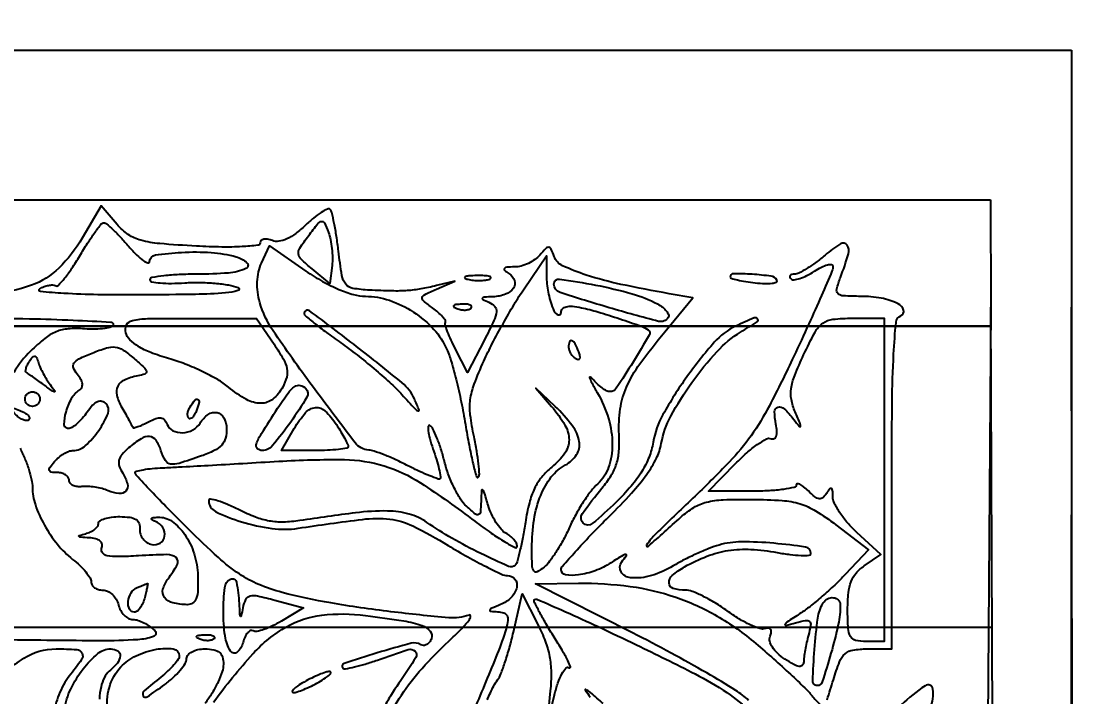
# Model space of a CAD drawing. Header units: inches. Extents: x -279 to 561, y -345 to 342.
# Drawn here: x -206.599 to -205.529, y -298.509 to -297.836 of the extents above; entities that cross this region are included whole.
import ezdxf

# ---------------------------------------------------------------- set-up
doc = ezdxf.new("R2010")
doc.units = ezdxf.units.IN
doc.header["$LTSCALE"] = 0.5
doc.header["$MEASUREMENT"] = 0
doc.layers.add('S-DIM', color=7, linetype='Continuous')
doc.styles.get("Standard").update_dxf_attribs({"font": 'arial.ttf'})
doc.dimstyles.get("Standard").update_dxf_attribs({"dimtxt": 0.18, "dimasz": 0.18, "dimexe": 0.18, "dimexo": 0.0625, "dimgap": 0.09, "dimtad": 0, "dimtih": 1, "dimtoh": 1, "dimzin": 0, "dimdsep": 46, "dimtxsty": 'Standard', "dimcen": 0.09, "dimadec": 0, "dimazin": 0, "dimtfac": 1, "dimtofl": 0, "dimtmove": 0, "dimatfit": 3, "dimfxl": 1, "dimtolj": 1, "dimtzin": 0, "dimarcsym": 0})

# ---------------------------------------------------------------- blocks, each defined once
blk = doc.blocks.new('*D1071')
at = {"color": 0, "linetype": 'ByBlock', "lineweight": -2, "transparency": 16777216}
for p, q in [((558.6522, 342.2788), (558.6522, 342.4729)), ((560.6522, 342.2788), (560.6522, 342.4729)), ((558.8322, 342.2929), (559.1722, 342.2929)), ((560.4722, 342.2929), (560.1322, 342.2929))]:
    blk.add_line(p, q, dxfattribs=at)
at = {"color": 0, "linetype": 'ByBlock', "transparency": 16777216}
for points in [[(558.8322, 342.3229), (558.8322, 342.2629), (558.6522, 342.2929)], [(560.4722, 342.3229), (560.4722, 342.2629), (560.6522, 342.2929)]]:
    blk.add_solid(points, dxfattribs=at)
at = {"layer": 'Defpoints', "color": 0, "linetype": 'ByBlock', "transparency": 16777216}
for p in [(560.6522, 342.2929), (558.6522, 342.2163), (560.6522, 342.2163)]:
    blk.add_point(p, dxfattribs=at)
at = {"layer": 'Defpoints', "color": 0, "ltscale": 0.5, "transparency": 16777216}
for p in [(-209.5, -305.36), (-209.5, -305.81), (-209.5, -305.81)]:
    blk.add_point(p, dxfattribs=at)
at = {"layer": 'S-DIM', "color": 0, "lineweight": -2, "ltscale": 0.5, "transparency": 16777216}
for p, q in [((-209.5, -305.18), (-209.5, -305)), ((-209.5625, -305.36), (-209.68, -305.36)), ((-209.5625, -305.81), (-209.68, -305.81)), ((-209.5, -305.99), (-209.5, -306.17))]:
    blk.add_line(p, q, dxfattribs=at)
at = {"layer": 'S-DIM', "color": 0, "ltscale": 0.5, "transparency": 16777216}
for points in [[(-209.53, -305.18), (-209.47, -305.18), (-209.5, -305.36)], [(-209.53, -305.99), (-209.47, -305.99), (-209.5, -305.81)]]:
    blk.add_solid(points, dxfattribs=at)
at = {"color": 0, "linetype": 'ByBlock', "transparency": 16777216, "insert": (559.6522, 342.2929), "char_height": 0.18, "attachment_point": 5}
blk.add_mtext('\\A1;2.0000', dxfattribs=at)
at = {"layer": 'S-DIM', "color": 0, "ltscale": 0.5, "transparency": 16777216, "insert": (-209.5, -305.585), "char_height": 0.18, "attachment_point": 5}
blk.add_mtext('\\A1;0.45', dxfattribs=at)

msp = doc.modelspace()

# ---------------------------------------------------------------- linework, layer by layer
at = {"linetype": 'ByBlock'}
for p, q in [((-212.4963, -297.8643), (-205.5513, -297.8643)), ((-205.5513, -297.8643), (-205.5511, -298.1207)), ((-206.862, -298.0137), (-205.6319, -298.0137)), ((-205.6319, -298.0137), (-205.6315, -298.1207)), ((-208.4195, -298.1396), (-205.6314, -298.1396)), ((-205.6314, -298.1396), (-207.6314, -298.1396)), ((-207.6314, -298.4396), (-205.6314, -298.4396))]:
    msp.add_line(p, q, dxfattribs=at)
for p, q in [((-205.6315, -298.1207), (-205.6352, -298.5931)), ((-205.6297, -298.6043), (-205.6315, -298.1207)), ((-205.5511, -298.1207), (-205.5529, -299.9248)), ((-205.5492, -299.9248), (-205.5511, -298.1207))]:
    msp.add_line(p, q)
for points in [[(-207.5448, -301.7357, -0.000415), (-206.5419, -301.7376, -0.00001), (-205.7268, -301.74, -0.41338), (-205.7232, -301.7436, -0.41355), (-205.7268, -301.7472, -0.00001), (-206.5474, -301.7491, -0.000412), (-207.5574, -301.7505, -0.000144)], [(-205.795, -298.5121, 0.006289), (-205.7887, -298.4921, -0.019192), (-205.7826, -298.4743, -0.116371), (-205.7771, -298.4662, -0.148293), (-205.7692, -298.4625, -0.037683), (-205.755, -298.4614), (-205.7305, -298.4614), (-205.7305, -298.2972, -0.002549), (-205.7301, -298.2158, -0.01107), (-205.7286, -298.1676, -0.01009), (-205.7262, -298.1357, -0.279586), (-205.7214, -298.1292, 0.391673), (-205.7187, -298.1236, 0.206097), (-205.7242, -298.1172, 0.068325), (-205.741, -298.1117, 0.043255), (-205.7615, -298.1099, -0.011303), (-205.7787, -298.1094, -0.17791), (-205.784, -298.1072, -0.274727), (-205.7853, -298.1025, -0.027025), (-205.7816, -298.091, 0.017653), (-205.7737, -298.0676, 0.228892), (-205.7751, -298.0587, 0.403249), (-205.7816, -298.0574, 0.032446), (-205.797, -298.0688, -0.016054), (-205.8062, -298.0761, -0.019836), (-205.8153, -298.0822, -0.018579), (-205.8232, -298.0867, -0.120998), (-205.8276, -298.0878, 0.059918), (-205.8303, -298.0881, 0.179531), (-205.8318, -298.0891, 0.250082), (-205.832, -298.0907, 0.106913), (-205.8309, -298.0924, 0.233404), (-205.8279, -298.0934, 0.045202), (-205.8222, -298.0921, 0.039571), (-205.8151, -298.0892, 0.027345), (-205.8077, -298.0849, -0.02475), (-205.8006, -298.0808, -0.051415), (-205.7946, -298.0784, -0.095049), (-205.7906, -298.078, -0.38422), (-205.7891, -298.0797, -0.100927), (-205.7901, -298.0846, -0.001865), (-205.8006, -298.109, -0.00451), (-205.8132, -298.1373, -0.00299), (-205.8282, -298.1696, -0.009603), (-205.8526, -298.219, -0.035041), (-205.8708, -298.2488, -0.036799), (-205.8925, -298.275, -0.011386), (-205.9289, -298.3112, 0.002506), (-205.9659, -298.3467, 0.05889), (-205.975, -298.3579, 0.86692), (-205.9735, -298.3592, 0.003753), (-205.941, -298.3302, -0.045352), (-205.928, -298.3204, -0.077067), (-205.9154, -298.3151, -0.052359), (-205.8987, -298.3127, -0.011611), (-205.8698, -298.3123, -0.013918), (-205.8398, -298.3134, -0.057465), (-205.8219, -298.3167, -0.066425), (-205.8065, -298.3237, -0.022672), (-205.7863, -298.3376), (-205.7536, -298.3625), (-205.7769, -298.3872, -0.015143), (-205.7874, -298.3977, -0.010775), (-205.7998, -298.4089, -0.010892), (-205.812, -298.419, -0.022678), (-205.8221, -298.4262, 0.00293), (-205.835, -298.4347, 0.134793), (-205.837, -298.4371, 0.63419), (-205.8362, -298.4381, 0.009123), (-205.8265, -298.4355, -0.020701), (-205.8164, -298.433, -0.243907), (-205.8126, -298.4341, -0.251603), (-205.8114, -298.4378, -0.021877), (-205.8136, -298.4478, 0.011287), (-205.8154, -298.4551, 0.010126), (-205.8169, -298.4627, 0.010209), (-205.818, -298.4697, 0.031094), (-205.8183, -298.4744, -0.182286), (-205.8197, -298.4778, -0.25343), (-205.8227, -298.4788, -0.089561), (-205.8281, -298.477, -0.017195), (-205.8371, -298.4715, -0.041733), (-205.8444, -298.4658, -0.063103), (-205.8495, -298.4597, -0.080043), (-205.8521, -298.4538, -0.155935), (-205.8518, -298.4487, 0.057739), (-205.8507, -298.4446, 0.184876), (-205.8514, -298.4419, 0.237288), (-205.8535, -298.4408, 0.091526), (-205.8568, -298.4412, -0.165443), (-205.8621, -298.4412, -0.026151), (-205.8717, -298.4373, -0.026615), (-205.883, -298.4313, -0.020457), (-205.8946, -298.4235, 0.019758), (-205.9065, -298.4156, 0.021717), (-205.9187, -298.4089, 0.021767), (-205.9295, -298.4041, 0.093769), (-205.9363, -298.4028, -0.071373), (-205.9485, -298.4011, -0.323891), (-205.9527, -298.3957, -0.22798), (-205.9494, -298.3881, -0.04651), (-205.9371, -298.3795, -0.038821), (-205.9149, -298.369, -0.053312), (-205.8936, -298.3633, -0.051446), (-205.871, -298.3622, -0.033013), (-205.8449, -298.3653, 0.014631), (-205.832, -298.3673, 0.025064), (-205.821, -298.3682, 0.023294), (-205.8128, -298.368, 0.394658), (-205.8111, -298.3662, 0.370388), (-205.8165, -298.3599, 0.015227), (-205.848, -298.3561, 0.023569), (-205.8806, -298.3547, 0.069264), (-205.9027, -298.3578, 0.024517), (-205.9128, -298.3613, 0.01233), (-205.9253, -298.3666, 0.012214), (-205.9379, -298.3727, 0.017705), (-205.9487, -298.3787, -0.064339), (-205.9703, -298.3883, -0.093067), (-205.991, -298.3905, -0.240491), (-206.0005, -298.3846, -0.313065), (-205.9999, -298.3746, 0.014375), (-205.9952, -298.3683, 0.635688), (-205.9959, -298.3672, 0.118205), (-205.9989, -298.3682, 0.003471), (-206.0105, -298.3755, -0.051754), (-206.0263, -298.3834, -0.055451), (-206.043, -298.3877, -0.074545), (-206.0559, -298.3875, -0.368668), (-206.0602, -298.3824, -0.181122), (-206.0589, -298.3788, -0.004034), (-206.0462, -298.3646, -0.008604), (-206.0309, -298.3481, -0.005648), (-206.0126, -298.3296, 0.012282), (-205.99, -298.306, 0.029933), (-205.9748, -298.2872, 0.040863), (-205.9652, -298.2713, 0.069818), (-205.9604, -298.2565, -0.079231), (-205.9509, -298.2295, -0.030991), (-205.93, -298.1959, -0.031144), (-205.9047, -298.1648, -0.070018), (-205.8813, -298.1455, 0.006595), (-205.8648, -298.1352, 0.43786), (-205.8643, -298.1323, 0.344432), (-205.8677, -298.1314, 0.006168), (-205.8859, -298.1395, 0.103298), (-205.9075, -298.1557, 0.026252), (-205.9349, -298.1901, 0.026968), (-205.9587, -298.2276, 0.086249), (-205.9685, -298.2554, -0.05198), (-205.9726, -298.2701, -0.04529), (-205.9797, -298.2844, -0.038231), (-205.9905, -298.2991, -0.021449), (-206.0057, -298.3153, -0.021125), (-206.0292, -298.3365, -0.390677), (-206.0384, -298.336, -0.362115), (-206.0391, -298.3264, -0.020592), (-206.0196, -298.3011, 0.035513), (-206.0105, -298.2886, 0.062539), (-206.0051, -298.277, 0.059889), (-206.0026, -298.2641, 0.029916), (-206.0025, -298.2475, -0.048478), (-206.0013, -298.2221, -0.06928), (-205.9951, -298.2004, -0.052018), (-205.9817, -298.1772, -0.016285), (-205.957, -298.1453), (-205.9288, -298.1113), (-205.9524, -298.1072, -0.010214), (-206.0006, -298.0979, -0.025305), (-206.0353, -298.0886, -0.030731), (-206.0589, -298.0793, -0.202212), (-206.0673, -298.0701, 0.022507), (-206.0703, -298.0627, 0.268174), (-206.0727, -298.061, 0.230148), (-206.0757, -298.0621, 0.017155), (-206.0816, -298.0687, -0.066362), (-206.0865, -298.0732, -0.044071), (-206.093, -298.077, -0.043906), (-206.1002, -298.0797, -0.063619), (-206.1069, -298.0806, 0.014538), (-206.1145, -298.0808, 0.203903), (-206.1169, -298.082, 0.414716), (-206.1167, -298.0839, 0.033649), (-206.1124, -298.0871, -0.167327), (-206.1068, -298.094, -0.241393), (-206.1078, -298.1016, -0.155226), (-206.1158, -298.1078, -0.079747), (-206.1284, -298.1103, 0.007288), (-206.137, -298.1107, 0.226176), (-206.1388, -298.1117, 0.46644), (-206.1385, -298.113, 0.013833), (-206.1323, -298.1158, -0.113108), (-206.1265, -298.1199, -0.216114), (-206.1249, -298.1252, -0.080018), (-206.1274, -298.134, -0.008282), (-206.1369, -298.1533), (-206.1536, -298.1859), (-206.1657, -298.1626, -0.011822), (-206.1701, -298.1534, -0.017348), (-206.1736, -298.1451, -0.012802), (-206.176, -298.1382, -0.21147), (-206.1758, -298.1358, 0.287709), (-206.1758, -298.1338, 0.032867), (-206.1787, -298.1302, 0.031665), (-206.183, -298.1259, 0.020313), (-206.1884, -298.1216, -0.014147), (-206.1976, -298.1144, -0.274365), (-206.1988, -298.1111, -0.234744), (-206.1965, -298.1082, -0.010729), (-206.1848, -298.1027), (-206.1664, -298.0947), (-206.1848, -298.0992, -0.016222), (-206.2004, -298.1025, -0.02722), (-206.2138, -298.1042, -0.022117), (-206.229, -298.1045, -0.007175), (-206.2515, -298.1037, -0.02937), (-206.268, -298.1019, -0.185323), (-206.2751, -298.0977, -0.127685), (-206.279, -298.089, -0.01129), (-206.2824, -298.0648, 0.008517), (-206.2844, -298.0501, 0.011967), (-206.2867, -298.0371, 0.008314), (-206.2891, -298.0264, 0.138966), (-206.2908, -298.0232, 0.319596), (-206.2935, -298.0228, 0.029931), (-206.2997, -298.0262, 0.029693), (-206.3073, -298.0318, 0.018404), (-206.3155, -298.0391, -0.029859), (-206.3251, -298.0472, -0.053186), (-206.334, -298.0526, -0.068938), (-206.3419, -298.0549, -0.131534), (-206.3484, -298.0543, 0.04763), (-206.3531, -298.053, 0.087342), (-206.357, -298.0529, 0.137189), (-206.3596, -298.0542, 0.216539), (-206.3606, -298.0564, -0.383946), (-206.363, -298.059, -0.012472), (-206.3786, -298.0603, -0.017463), (-206.3989, -298.0607, -0.009285), (-206.4241, -298.0598, -0.007689), (-206.4608, -298.0573, -0.046063), (-206.4796, -298.054, -0.084011), (-206.4921, -298.0482, -0.064554), (-206.5033, -298.0381), (-206.5191, -298.0197), (-206.5381, -298.0519, -0.065646), (-206.5615, -298.0818, -0.108004), (-206.5886, -298.0988, -0.067255), (-206.6291, -298.1075, -0.013587)], [(-206.2355, -298.5354, -0.037268), (-206.2197, -298.5075, -0.035107), (-206.1991, -298.4808, -0.024658), (-206.1725, -298.4537, 0.01082), (-206.1603, -298.442, 0.030438), (-206.1525, -298.4331, 0.12194), (-206.1506, -298.4289, 0.583546), (-206.1522, -298.4276, -0.114319), (-206.1724, -298.4304, -0.007837), (-206.2301, -298.4243, -0.012239), (-206.2902, -298.4156, -0.02239), (-206.3386, -298.4051, -0.034796), (-206.362, -298.3971, -0.049025), (-206.3813, -298.3867, -0.035892), (-206.4022, -298.3703, -0.010313), (-206.432, -298.342, -0.003432), (-206.4524, -298.3216, -0.005419), (-206.4695, -298.3039, -0.001641), (-206.4841, -298.2883, -0.189796), (-206.4851, -298.2858, -0.343476), (-206.4839, -298.2842, -0.016866), (-206.4771, -298.2827, -0.021398), (-206.4682, -298.2815, -0.013123), (-206.4577, -298.2808, 0.002911), (-206.4419, -298.28, 0.000519), (-206.4124, -298.2784, 0.000561), (-206.3778, -298.2764, 0.000506), (-206.342, -298.2743, -0.017839), (-206.2765, -298.2727, -0.071385), (-206.2369, -298.2789, -0.070751), (-206.2005, -298.2959, -0.017331), (-206.1463, -298.3341, 0.009787), (-206.1301, -298.3459, 0.018338), (-206.1165, -298.3546, 0.016506), (-206.1062, -298.3604, 0.559584), (-206.1042, -298.3591, 0.126627), (-206.105, -298.3561, 0.050579), (-206.1075, -298.3524, 0.045802), (-206.1111, -298.3489, 0.042911), (-206.1154, -298.346, -0.088819), (-206.1202, -298.342, -0.035078), (-206.1253, -298.3352, -0.033337), (-206.1298, -298.3268, -0.035607), (-206.1331, -298.3181, 0.002364), (-206.1373, -298.3045, 0.193426), (-206.1386, -298.3028, 0.5534), (-206.1397, -298.3034, 0.005006), (-206.1402, -298.3142, -0.012765), (-206.1408, -298.3252, -0.295648), (-206.1427, -298.3275, -0.262597), (-206.1458, -298.327, -0.010637), (-206.1547, -298.3192, -0.068812), (-206.1606, -298.3122, -0.02579), (-206.1669, -298.3009, -0.024968), (-206.1726, -298.2878, -0.027696), (-206.1767, -298.2746, 0.014705), (-206.1802, -298.262, 0.019237), (-206.1843, -298.2508, 0.017079), (-206.1882, -298.2418, 0.142575), (-206.1912, -298.2385, 0.529888), (-206.1928, -298.2393, 0.075912), (-206.1929, -298.2438, 0.035543), (-206.1913, -298.2517, 0.015517), (-206.1882, -298.2619, -0.009489), (-206.1847, -298.2726, -0.014585), (-206.1822, -298.2819, -0.008945), (-206.1805, -298.2897, -0.248833), (-206.181, -298.2916, -0.294274), (-206.1829, -298.292, -0.007807), (-206.1914, -298.2888, -0.013939), (-206.2015, -298.2844, -0.008785), (-206.2131, -298.2788, 0.010525), (-206.2251, -298.2729, 0.012321), (-206.2368, -298.2679, 0.01131), (-206.2469, -298.2642, 0.070708), (-206.2522, -298.2631, -0.2183), (-206.2657, -298.256, -0.005515), (-206.3084, -298.1995, -0.00981), (-206.3477, -298.1441, -0.079597), (-206.3609, -298.116, -0.039407), (-206.363, -298.1057, -0.040761), (-206.3634, -298.0954, -0.042611), (-206.3622, -298.0855, -0.054048), (-206.3593, -298.0768), (-206.3514, -298.0595), (-206.3149, -298.0846, 0.022224), (-206.2982, -298.095, 0.028466), (-206.282, -298.103, 0.031921), (-206.2673, -298.1081, 0.067853), (-206.2554, -298.1098, -0.083206), (-206.2316, -298.1138, -0.061559), (-206.2076, -298.1256, -0.061694), (-206.1873, -298.1428, -0.084609), (-206.1743, -298.1628, -0.032178), (-206.1697, -298.1755, -0.00966), (-206.1644, -298.1954, -0.00964), (-206.1594, -298.218, -0.010313), (-206.1553, -298.2403, 0.007203), (-206.1517, -298.2606, 0.013044), (-206.1481, -298.277, 0.008321), (-206.1448, -298.2898, 0.573066), (-206.143, -298.2902, 0.214699), (-206.1419, -298.2873, 0.01102), (-206.1427, -298.2769, 0.015925), (-206.1445, -298.2643, 0.010733), (-206.1472, -298.25, -0.021605), (-206.1509, -298.2281, -0.063579), (-206.1509, -298.2129, -0.058239), (-206.147, -298.1975, -0.016021), (-206.1374, -298.1744, -0.012715), (-206.129, -298.157, -0.007907), (-206.1183, -298.1372, -0.007931), (-206.1072, -298.1179, -0.014205), (-206.0973, -298.1024), (-206.0749, -298.0695), (-206.0748, -298.0914, 0.054029), (-206.0729, -298.1076, 0.043224), (-206.0676, -298.1243, 0.21993), (-206.0633, -298.1282, 0.504311), (-206.0603, -298.1261, -0.177774), (-206.0589, -298.1223, -0.155669), (-206.0553, -298.1202, -0.085356), (-206.0491, -298.1197, -0.027907), (-206.0401, -298.1212, -0.018737), (-206.0236, -298.1254, -0.007894), (-206.0018, -298.1323, -0.005071), (-205.9806, -298.1396, -0.072238), (-205.9735, -298.1433, -0.384529), (-205.9724, -298.1486, -0.006966), (-205.9885, -298.1754, -0.007926), (-206.0053, -298.2014, -0.248641), (-206.0118, -298.2049, -0.129401), (-206.015, -298.2041, -0.033699), (-206.0195, -298.2012, -0.031944), (-206.0244, -298.1971, -0.027901), (-206.0289, -298.1922, 0.094122), (-206.0312, -298.1903, 0.686162), (-206.0319, -298.1909, 0.040896), (-206.0295, -298.1963, 0.007389), (-206.0242, -298.2059, -0.058276), (-206.0131, -298.2317, -0.071662), (-206.0093, -298.2576, -0.083074), (-206.013, -298.2803, -0.127612), (-206.0238, -298.2968, 0.046327), (-206.0305, -298.3041, 0.018445), (-206.0383, -298.3151, 0.018066), (-206.0458, -298.3277, 0.021671), (-206.052, -298.3401, -0.019215), (-206.0579, -298.3522, -0.018306), (-206.0649, -298.364, -0.018606), (-206.0718, -298.374, -0.059782), (-206.0773, -298.3799, -0.048974), (-206.0842, -298.3845, -0.392587), (-206.0876, -298.3836, -0.134951), (-206.0892, -298.3782, -0.008053), (-206.0895, -298.3608, -0.038335), (-206.0873, -298.3323, -0.057601), (-206.0807, -298.3083, -0.069077), (-206.0701, -298.2899, -0.105416), (-206.0561, -298.278, 0.127494), (-206.0449, -298.2677, 0.188214), (-206.0423, -298.2547, 0.119775), (-206.0492, -298.2388, 0.039981), (-206.0663, -298.2196), (-206.0854, -298.2013), (-206.0698, -298.2196, -0.043256), (-206.0565, -298.2382, -0.133421), (-206.0524, -298.253, -0.157075), (-206.0567, -298.2663, -0.067516), (-206.0696, -298.2801, 0.050809), (-206.0797, -298.2901, 0.060019), (-206.0868, -298.3014, 0.049956), (-206.092, -298.3157, 0.02301), (-206.096, -298.3352, -0.007973), (-206.0986, -298.3503, -0.011189), (-206.1014, -298.3636, -0.007659), (-206.1042, -298.3746, -0.131542), (-206.1061, -298.3778, -0.309317), (-206.1127, -298.3791, -0.008918), (-206.1403, -298.3663, -0.017415), (-206.1692, -298.3511, -0.023498), (-206.1942, -298.3352, 0.087456), (-206.2118, -298.327, 0.062961), (-206.2334, -298.3239, 0.034631), (-206.2653, -298.3257, 0.007146), (-206.3211, -298.3335, -0.032839), (-206.3372, -298.335, -0.049873), (-206.3513, -298.3339, -0.047389), (-206.3653, -298.33, -0.026347), (-206.3815, -298.3227, 0.015699), (-206.3932, -298.3173, 0.029293), (-206.403, -298.3137, 0.035017), (-206.4101, -298.3121, 0.459407), (-206.4119, -298.3136, 0.286479), (-206.4051, -298.3244, 0.039016), (-206.3793, -298.3346, 0.041725), (-206.3488, -298.3413, 0.070424), (-206.3228, -298.3411, -0.006178), (-206.2585, -298.3322, -0.059663), (-206.2311, -298.3321, -0.087388), (-206.2083, -298.3388, -0.020058), (-206.1731, -298.3582, 0.007933), (-206.1534, -298.3697, 0.010779), (-206.1352, -298.3793, 0.007906), (-206.1198, -298.3868, 0.109496), (-206.1138, -298.3882, -0.233358), (-206.1064, -298.3918, -0.225086), (-206.1046, -298.4, -0.135275), (-206.1102, -298.4102, -0.105125), (-206.1207, -298.4172, 0.00639), (-206.1296, -298.4209, 0.187833), (-206.1313, -298.4226, 0.512003), (-206.1306, -298.4239, 0.015873), (-206.1238, -298.4243, -0.067836), (-206.1176, -298.4254, -0.202278), (-206.1143, -298.4282, -0.15306), (-206.1135, -298.433, -0.035308), (-206.1153, -298.4413, -0.026428), (-206.124, -298.4663, -0.003036), (-206.1469, -298.5214, -0.003673)], [(-206.6428, -298.1317, -0.004351), (-206.5908, -298.1322, -0.007246), (-206.547, -298.1336, -0.002099), (-206.5095, -298.1355, -0.398258), (-206.5071, -298.138, -0.329436), (-206.5088, -298.1404, -0.037845), (-206.5156, -298.1419, -0.033889), (-206.5249, -298.1426, -0.020537), (-206.5359, -298.1423, 0.035937), (-206.552, -298.1423, 0.079887), (-206.564, -298.1451, 0.071065), (-206.5753, -298.1518, 0.023892), (-206.5896, -298.1645, 0.070264), (-206.6062, -298.1858, 0.103312)], [(-206.6001, -298.2614, -0.023672), (-206.5954, -298.2715, -0.020671), (-206.5913, -298.2825, -0.021187), (-206.5886, -298.2927, -0.056157), (-206.5877, -298.3002, 0.083144), (-206.5848, -298.3178, 0.044482), (-206.5758, -298.3379, 0.043096), (-206.5627, -298.3571, 0.055651), (-206.5476, -298.3721, -0.024976), (-206.5405, -298.3782, -0.030006), (-206.5345, -298.3847, -0.03111), (-206.5303, -298.3906, -0.140924), (-206.5291, -298.3947, 0.142647), (-206.5282, -298.3978, 0.099653), (-206.5257, -298.4004, 0.084336), (-206.5219, -298.4022, 0.067649), (-206.5174, -298.4028, -0.114309), (-206.5127, -298.4039, -0.075597), (-206.508, -298.4071, -0.069688), (-206.5043, -298.4119, -0.070024), (-206.5019, -298.4175, 0.064015), (-206.4997, -298.4231, 0.067183), (-206.4961, -298.4278, 0.074722), (-206.4918, -298.431, 0.123787), (-206.4874, -298.4321, -0.08051), (-206.4825, -298.4329, -0.037767), (-206.4766, -298.4354, -0.036157), (-206.4707, -298.439, -0.042147), (-206.4656, -298.4432, -0.553222), (-206.467, -298.4491, -0.068483), (-206.4826, -298.4522, -0.016891), (-206.5205, -298.4533, -0.001557), (-206.6145, -298.4524)], [(-205.8734, -298.5127, 0.054134), (-205.8859, -298.5029, 0.006916), (-205.9151, -298.4854, 0.008029), (-205.9506, -298.4655, 0.006607), (-205.989, -298.4454), (-206.0859, -298.3964), (-206.043, -298.3959, -0.036007), (-205.9914, -298.3991, -0.048488), (-205.946, -298.4098, -0.050399), (-205.9048, -298.4286, -0.043814), (-205.8661, -298.456, -0.005383), (-205.8484, -298.4714, -0.005858), (-205.8315, -298.4867, -0.005524), (-205.8173, -298.5001, -0.028505), (-205.81, -298.5081, 0.028888), (-205.8023, -298.5165, 0.368441)], [(-206.134, -298.5119, -0.006715), (-206.1276, -298.4983, -0.049879), (-206.1238, -298.4923, 0.070887), (-206.1205, -298.4864, 0.012397), (-206.1162, -298.4744, 0.013234), (-206.1118, -298.46, 0.011533), (-206.1079, -298.4447), (-206.0992, -298.4065), (-206.0835, -298.4372, -0.028283), (-206.0761, -298.4538, -0.044117), (-206.0719, -298.4688, -0.043612), (-206.0703, -298.4845, -0.026873), (-206.0711, -298.5031), (-206.0745, -298.5383), (-206.0669, -298.5071, -0.023204), (-206.0635, -298.4954, -0.041817), (-206.0595, -298.4862, -0.057858), (-206.0555, -298.4806, -0.363379), (-206.0522, -298.4801, 0.702772), (-206.0511, -298.4793, 0.033114), (-206.0537, -298.473, 0.018481), (-206.0593, -298.4627, 0.008222), (-206.0673, -298.4497, -0.008152), (-206.0755, -298.4361, -0.013135), (-206.0821, -298.4243, -0.006849), (-206.0871, -298.4144, -0.319785), (-206.0868, -298.4122, -0.308893), (-206.0844, -298.4118, -0.000999), (-206.0558, -298.4244, -0.004846), (-206.0233, -298.4392, -0.002956), (-205.9851, -298.4573, -0.00615), (-205.9266, -298.4863, -0.030563), (-205.895, -298.5049, -0.043086), (-205.8712, -298.5243, -0.020769)], [(-206.4072, -298.5146, -0.026582), (-206.3676, -298.4661, -0.078884), (-206.3342, -298.4393, -0.100537), (-206.2991, -298.4278, -0.061837), (-206.2554, -298.428, -0.006656), (-206.2173, -298.4335, -0.045267), (-206.1989, -298.4381, -0.135847), (-206.1909, -298.4437, -0.271357), (-206.1897, -298.4511, -0.070582), (-206.1917, -298.4547, -0.100737), (-206.1944, -298.4571, -0.123795), (-206.1975, -298.4579, -0.146494), (-206.2003, -298.4572, 0.205731), (-206.2099, -298.4558, 0.008642), (-206.2437, -298.4653, 0.00797), (-206.2769, -298.4759, 0.556644), (-206.278, -298.4806, 0.247938), (-206.2755, -298.4813, 0.010996), (-206.2666, -298.4794, 0.016376), (-206.2558, -298.4765, 0.010739), (-206.2436, -298.4725, -0.007276), (-206.2129, -298.4621, -0.273802), (-206.206, -298.4637, -0.357838), (-206.2052, -298.4699, -0.009987), (-206.221, -298.4939, 0.010857), (-206.2296, -298.5069, 0.014161), (-206.2368, -298.5192, 0.011751)], [(-206.6291, -298.4984, -0.068948), (-206.5962, -298.4707, -0.141659), (-206.5642, -298.4614, -0.015084), (-206.5435, -298.462, -0.272257), (-206.5382, -298.4656, -0.269838), (-206.5387, -298.472, -0.014871), (-206.5511, -298.4887, 0.040227), (-206.5567, -298.4972, 0.031173), (-206.5614, -298.5071, 0.032002), (-206.5647, -298.5171, 0.063355), (-206.5657, -298.5253, -0.14455), (-206.5725, -298.5483, -0.024131), (-206.5996, -298.5861, -0.024332)], [(-206.5558, -298.5216, -0.071478), (-206.5495, -298.5014, -0.052402), (-206.5372, -298.4814, -0.054893), (-206.5225, -298.4661, -0.175707), (-206.5095, -298.4614, -0.140328), (-206.5027, -298.4634, -0.277932), (-206.5002, -298.4682, -0.152077), (-206.503, -298.4755, -0.050833), (-206.5111, -298.4836, 0.10583), (-206.516, -298.4899, 0.059769), (-206.5193, -298.4991, 0.044673), (-206.5209, -298.5115, 0.021142)], [(-206.5128, -298.5248, -0.098374), (-206.511, -298.4998, -0.121529), (-206.4995, -298.4794, -0.093733), (-206.4844, -298.4684, -0.063232), (-206.4641, -298.4618, -0.081983), (-206.4472, -298.4614, -0.374627), (-206.4412, -298.4682, -0.152665), (-206.4423, -298.4717, -0.026635), (-206.4466, -298.4772, -0.026767), (-206.4525, -298.4834, -0.021188), (-206.4595, -298.4894, 0.010728), (-206.4763, -298.5033, 0.341668), (-206.4773, -298.5082, 0.454725), (-206.4733, -298.5092, 0.011191), (-206.4558, -298.4969, 0.02607), (-206.4474, -298.49, 0.03138), (-206.4403, -298.4826, 0.032863), (-206.4353, -298.4758, 0.144243), (-206.4339, -298.471, -0.180831), (-206.4325, -298.4673, -0.093253), (-206.4285, -298.4642, -0.071658), (-206.4226, -298.4621, -0.049323), (-206.4155, -298.4614, -0.044875), (-206.4068, -298.4622, -0.128558), (-206.4013, -298.4648, -0.150888), (-206.3982, -298.4694, -0.070355), (-206.3972, -298.4766, -0.082223), (-206.3985, -298.484, -0.027353), (-206.4026, -298.4943, -0.02638), (-206.4085, -298.5054, -0.027148), (-206.4155, -298.5157, 0.009062)], [(-206.0183, -298.5159, 0.009768), (-206.0311, -298.5049, 0.046419), (-206.0358, -298.5017, 0.833134), (-206.0364, -298.5024, -0.046896), (-206.0315, -298.5095, -0.03251)], [(-205.692, -298.5202, 0.135413), (-205.6894, -298.5015, 0.559943), (-205.6973, -298.4981, 0.036035), (-205.721, -298.5172)]]:
    msp.add_lwpolyline(points, format="xyb")
for points in [[(-206.4915, -298.0603, 0.018559), (-206.4836, -298.0688, 0.043066), (-206.477, -298.0744, 0.097316), (-206.4726, -298.0764, 0.472818), (-206.4708, -298.075, -0.36234), (-206.4651, -298.0686, -0.023751), (-206.4389, -298.066, -0.030601), (-206.4094, -298.0662, -0.048115), (-206.3845, -298.0704, -0.121506), (-206.3738, -298.0763, -0.538215), (-206.3747, -298.0821, -0.086094), (-206.3923, -298.0866, -0.019388), (-206.4233, -298.0878, 0.010929), (-206.4414, -298.0882, 0.018051), (-206.4566, -298.0894, 0.012352), (-206.4686, -298.0911, 0.366348), (-206.4705, -298.0933, 0.363226), (-206.4688, -298.0953, 0.02196), (-206.4603, -298.0965, 0.024612), (-206.449, -298.0969, 0.014779), (-206.4357, -298.0964, -0.020584), (-206.421, -298.096, -0.018119), (-206.4057, -298.0968, -0.018497), (-206.392, -298.0985, -0.051006), (-206.3826, -298.1011, -0.714083), (-206.3827, -298.1042, -0.054671), (-206.3951, -298.1065, -0.015307), (-206.4251, -298.1079, -0.00326), (-206.4775, -298.1084, -0.004604), (-206.5226, -298.1082, -0.010754), (-206.5563, -298.1069, -0.01018), (-206.5798, -298.1051, -0.717323), (-206.5804, -298.1024, -0.041349), (-206.5761, -298.1002, -0.046319), (-206.5716, -298.0989, -0.051823), (-206.5676, -298.0985, -0.138269), (-206.5649, -298.0992, 0.350944), (-206.562, -298.0989, 0.021663), (-206.5556, -298.0918, 0.024519), (-206.5483, -298.0819, 0.014882), (-206.5405, -298.0695, -0.009813), (-206.5327, -298.0568, -0.014845), (-206.5255, -298.0462, -0.009505), (-206.5191, -298.0377, -0.229945), (-206.5165, -298.0365, -0.181224), (-206.5138, -298.0375, -0.010804), (-206.5072, -298.0435, -0.015118), (-206.4996, -298.0512, -0.010502)], [(-206.2888, -298.0792), (-206.291, -298.0969), (-206.3087, -298.0825, -0.017384), (-206.3197, -298.0729, -0.17885), (-206.3224, -298.0676, -0.173901), (-206.321, -298.0617, -0.016245), (-206.3123, -298.0494, -0.007253), (-206.3029, -298.0372, -0.185949), (-206.2994, -298.0351, -0.334661), (-206.2965, -298.0366, -0.020212), (-206.2925, -298.0461, -0.039777), (-206.2904, -298.0533, -0.022967), (-206.289, -298.0622, -0.022843), (-206.2884, -298.0713, -0.035261)], [(-206.1535, -298.0929, 0.037336), (-206.1479, -298.0939, 0.029507), (-206.1417, -298.0942, 0.030339), (-206.1359, -298.0937, 0.06278), (-206.1315, -298.0926, 0.31318), (-206.1306, -298.0913, 0.333666), (-206.1316, -298.0901, 0.052471), (-206.1366, -298.0893, 0.014395), (-206.1445, -298.0892, 0.012823), (-206.1523, -298.0895, 0.080377), (-206.1562, -298.0904, 0.597527), (-206.1563, -298.0916, 0.087174)], [(-205.9642, -298.1175, -0.040178), (-205.959, -298.1208, -0.061627), (-205.9552, -298.1246, -0.083553), (-205.9532, -298.1281, -0.22696), (-205.9535, -298.1309, -0.328754), (-205.9631, -298.1348, -0.00784), (-206.0124, -298.1212, -0.007877), (-206.0613, -298.1061, -0.322728), (-206.0675, -298.0976, -0.457429), (-206.0619, -298.0927, -0.012785), (-206.026, -298.0986, -0.021267), (-205.9895, -298.1073, -0.054026)], [(-205.8917, -298.0906, 0.336843), (-205.8908, -298.0919, 0.011128), (-205.8843, -298.0935, 0.017077), (-205.8762, -298.0951, 0.010535), (-205.8666, -298.0964, 0.019953), (-205.8572, -298.0972, 0.042138), (-205.8499, -298.0968, 0.076851), (-205.8456, -298.0956, 0.448233), (-205.845, -298.0936, 0.224098), (-205.8509, -298.0898, 0.018159), (-205.8697, -298.0879, 0.016522), (-205.8884, -298.0873, 0.413244)], [(-206.1642, -298.1221, 0.051402), (-206.1601, -298.1232, 0.05415), (-206.1561, -298.1235, 0.060344), (-206.1525, -298.1229, 0.126455), (-206.1501, -298.1215, 0.296942), (-206.1498, -298.1199, 0.208169), (-206.1511, -298.1185, 0.077125), (-206.1546, -298.1177, 0.028489), (-206.1597, -298.1177, 0.018894), (-206.1652, -298.1181, 0.168741), (-206.1673, -298.1191, 0.470617), (-206.1672, -298.1205, 0.054073)], [(-206.3166, -298.1271, 0.224462), (-206.3157, -298.1291, 0.003614), (-206.3053, -298.1375, 0.008678), (-206.2929, -298.147, 0.005551), (-206.2782, -298.1577, -0.012113), (-206.2619, -298.1698, -0.009563), (-206.2449, -298.1837, -0.009691), (-206.2297, -298.1971, -0.023559), (-206.2191, -298.2078, 0.002235), (-206.206, -298.2221, 0.123318), (-206.203, -298.2241, 0.6457), (-206.202, -298.2231, 0.008192), (-206.2067, -298.2121, 0.116189), (-206.2188, -298.1962, 0.007605), (-206.2643, -298.1599, 0.005276), (-206.3113, -298.1243, 0.615929)], [(-206.3467, -298.1577, -0.01813), (-206.3374, -298.1724, -0.081978), (-206.3338, -298.1819, -0.116918), (-206.3341, -298.1903, -0.05607), (-206.3381, -298.2004, -0.098558), (-206.3479, -298.2123, -0.173577), (-206.3597, -298.2165, -0.128913), (-206.3743, -298.2127, -0.044956), (-206.3922, -298.2003, 0.043548), (-206.4029, -298.1929, 0.018462), (-206.4183, -298.1848, 0.018101), (-206.4354, -298.1774, 0.022584), (-206.4519, -298.1718, -0.019483), (-206.4697, -298.1659, -0.045074), (-206.4824, -298.1597, -0.063458), (-206.4906, -298.1532, -0.130869), (-206.4947, -298.1461, -0.186828), (-206.4938, -298.1383, -0.219833), (-206.488, -298.1339, -0.051957), (-206.4729, -298.1321, -0.00383), (-206.4313, -298.1318), (-206.3643, -298.1318)], [(-205.7379, -298.2929), (-205.7379, -298.4541), (-205.7562, -298.4541, -0.05761), (-205.7665, -298.4529, -0.20838), (-205.7716, -298.449, -0.11682), (-205.774, -298.441, -0.01342), (-205.7745, -298.422, -0.023891), (-205.7737, -298.4055, -0.067052), (-205.7711, -298.3942, -0.087497), (-205.7661, -298.3859, -0.064672), (-205.758, -298.3787), (-205.7415, -298.3674), (-205.7653, -298.3452, -0.026932), (-205.7745, -298.3358, -0.029787), (-205.7822, -298.3257, -0.031122), (-205.7877, -298.3164, -0.115838), (-205.7893, -298.3098, 0.016588), (-205.7895, -298.3034, 0.250568), (-205.7907, -298.3016, 0.36954), (-205.7924, -298.3019, 0.025945), (-205.7955, -298.3063, -0.071729), (-205.7992, -298.3106, -0.215225), (-205.8028, -298.3117, -0.139329), (-205.8072, -298.3098, -0.025755), (-205.8137, -298.3039, 0.024053), (-205.8184, -298.2997, 0.058339), (-205.8222, -298.2972, 0.143364), (-205.8247, -298.2968, 0.381359), (-205.8258, -298.298, -0.354362), (-205.8277, -298.3004, -0.017307), (-205.8386, -298.3023, -0.021668), (-205.8528, -298.3037, -0.013175), (-205.8695, -298.3041), (-205.9133, -298.3041), (-205.8862, -298.2764, -0.019447), (-205.8752, -298.266, -0.027741), (-205.8647, -298.2577, -0.026776), (-205.8556, -298.2521, -0.22045), (-205.8509, -298.2518, 0.199057), (-205.8478, -298.2517, 0.210377), (-205.8458, -298.2495, 0.097505), (-205.8451, -298.2446, 0.030492), (-205.8461, -298.2373, -0.044748), (-205.8473, -298.2248, -0.341398), (-205.844, -298.2203, -0.264185), (-205.8378, -298.2219, -0.034015), (-205.8283, -298.2325, 0.005753), (-205.8224, -298.2398, 0.634634), (-205.8215, -298.2395, 0.147425), (-205.8217, -298.2373, 0.002261), (-205.8269, -298.2251, -0.053107), (-205.8306, -298.2128, -0.085233), (-205.8309, -298.2019, -0.058508), (-205.8273, -298.1888, -0.01409), (-205.8184, -298.1683, -0.013914), (-205.807, -298.1456, -0.109086), (-205.7993, -298.1367, -0.135695), (-205.7893, -298.1327, -0.025757), (-205.7696, -298.1317), (-205.7379, -298.1317)], [(-206.4827, -298.1892, 0.054571), (-206.496, -298.1933, 0.176123), (-206.5027, -298.1995, 0.185802), (-206.5036, -298.2084, 0.061663), (-206.4986, -298.2206, -0.00065), (-206.4947, -298.2274, -0.000894), (-206.4913, -298.2336, -0.000567), (-206.4885, -298.2388, -0.010788), (-206.4876, -298.2404, 0.34966), (-206.4864, -298.2409, 0.023124), (-206.4825, -298.2398, 0.025427), (-206.4775, -298.2378, 0.015424), (-206.4718, -298.235, -0.031681), (-206.4645, -298.2317, -0.125264), (-206.4596, -298.2311, -0.183973), (-206.456, -298.233, -0.085933), (-206.4534, -298.2375, 0.189568), (-206.4476, -298.2438, 0.12433), (-206.438, -298.2458, 0.111431), (-206.4277, -298.243, 0.134187), (-206.4204, -298.2362, -0.099652), (-206.4123, -298.2276, -0.208658), (-206.4036, -298.2258, -0.226776), (-206.3968, -298.2309, -0.113181), (-206.394, -298.2416, -0.069496), (-206.3951, -298.2512, -0.123486), (-206.3989, -298.2581, -0.09359), (-206.4063, -298.2636, -0.028606), (-206.4192, -298.269, -0.008162), (-206.4415, -298.2764, -0.110293), (-206.4499, -298.2772, -0.235053), (-206.4551, -298.2737, -0.05184), (-206.4595, -298.2636, 0.071534), (-206.4644, -298.2534, 0.228454), (-206.4708, -298.2497, 0.163391), (-206.4793, -298.2518, 0.034933), (-206.4918, -298.261, 0.036461), (-206.4986, -298.2678, 0.123001), (-206.5014, -298.2733, 0.142182), (-206.5011, -298.2791, 0.055226), (-206.4976, -298.2863, -0.072496), (-206.493, -298.2969, -0.247777), (-206.4945, -298.304, -0.250741), (-206.5012, -298.3066, -0.073713), (-206.5123, -298.3037, 0.037813), (-206.5183, -298.3016, 0.025225), (-206.5253, -298.3001, 0.025429), (-206.5324, -298.2994, 0.044621), (-206.5383, -298.2996, -0.058592), (-206.5432, -298.2996, -0.08507), (-206.5473, -298.2984, -0.110668), (-206.5501, -298.2962, -0.171521), (-206.5511, -298.2934, 0.150648), (-206.552, -298.2904, 0.098505), (-206.5546, -298.2879, 0.08158), (-206.5584, -298.2862, 0.063674), (-206.563, -298.2856, -0.035496), (-206.5689, -298.2852, -0.304492), (-206.5708, -298.2835, -0.217533), (-206.5703, -298.2805, -0.020633), (-206.5657, -298.2746, -0.045861), (-206.5615, -298.2704, -0.040775), (-206.5565, -298.2668, -0.04302), (-206.5514, -298.2644, -0.090186), (-206.547, -298.2636, 0.188001), (-206.535, -298.2589, 0.054156), (-206.5216, -298.2436, 0.055805), (-206.5123, -298.2266, 0.302083), (-206.5143, -298.2169, 0.138839), (-206.5184, -298.2146, 0.166247), (-206.5228, -298.215, 0.100934), (-206.5277, -298.2185, 0.033017), (-206.5332, -298.2254, -0.02829), (-206.5381, -298.2316, -0.033588), (-206.5434, -298.2369, -0.035745), (-206.5484, -298.2406, -0.143329), (-206.552, -298.2416, -0.418037), (-206.556, -298.2376, -0.064901), (-206.5542, -298.2253, -0.054109), (-206.5487, -298.2117, -0.128748), (-206.5414, -298.2037, 0.121758), (-206.5386, -298.2008, 0.155544), (-206.5379, -298.1972, 0.107419), (-206.5393, -298.1928, 0.040895), (-206.543, -298.1875, -0.076358), (-206.5469, -298.1812, -0.255481), (-206.5463, -298.1765, -0.127264), (-206.5413, -298.1722, -0.016102), (-206.5282, -298.1664, -0.022534), (-206.5138, -298.1613, -0.105843), (-206.5051, -298.1605, -0.117339), (-206.4973, -298.1634, -0.030608), (-206.4866, -298.1716, -0.008827), (-206.4763, -298.1808, -0.151574), (-206.4741, -298.1847, -0.376596), (-206.4755, -298.1873, -0.040802)], [(-206.0529, -298.1606, 0.088797), (-206.0524, -298.1636, 0.053277), (-206.0508, -298.1668, 0.051183), (-206.0484, -298.1698, 0.061454), (-206.0456, -298.172, 0.1144), (-206.0432, -298.1728, 0.32948), (-206.0417, -298.1719, 0.155351), (-206.0415, -298.1693, 0.036408), (-206.0428, -298.1651, 0.029964), (-206.0463, -298.1572, 0.168622), (-206.0497, -298.1541, 0.444011), (-206.052, -298.1552, 0.079093)], [(-206.5702, -298.1977, -0.005907), (-206.5655, -298.2042, -0.595846), (-206.5659, -298.205, -0.166595), (-206.5677, -298.2045, -0.002454), (-206.5767, -298.1979, 0.001213), (-206.5825, -298.1937, 0.001604), (-206.5878, -298.1899, 0.001146), (-206.5923, -298.1867, 0.015841), (-206.5939, -298.1856, -0.282373), (-206.5945, -298.1844, -0.050119), (-206.5941, -298.1817, -0.041302), (-206.5928, -298.1784, -0.026121), (-206.5908, -298.1747, -0.032348), (-206.5877, -298.1704, -0.264797), (-206.5855, -298.1696, -0.255259), (-206.5836, -298.171, -0.030519), (-206.5817, -298.1761, 0.030977), (-206.5799, -298.1809, 0.015693), (-206.577, -298.1868, 0.015526), (-206.5736, -298.1927, 0.022323)], [(-206.3149, -298.2018, -0.345118), (-206.3139, -298.2104, -0.017986), (-206.3301, -298.2352, -0.019835), (-206.3482, -298.2587, -0.222479), (-206.3587, -298.2636, -0.215133), (-206.3634, -298.2615, -0.275784), (-206.3643, -298.2568, -0.052278), (-206.3593, -298.2467, -0.004179), (-206.3431, -298.2215, -0.012657), (-206.3326, -298.2063, -0.08303), (-206.3261, -298.1998, -0.208485), (-206.3206, -298.1987, -0.144293)], [(-206.5804, -298.2123, -0.099038), (-206.5809, -298.2151, -0.097945), (-206.5825, -298.2175, -0.097945), (-206.5849, -298.2191, -0.099038), (-206.5877, -298.2196, -0.099038), (-206.5905, -298.2191, -0.097945), (-206.5929, -298.2175, -0.097945), (-206.5945, -298.2151, -0.099038), (-206.595, -298.2123, -0.099038), (-206.5945, -298.2095, -0.097945), (-206.5929, -298.2071, -0.097945), (-206.5905, -298.2056, -0.099038), (-206.5877, -298.205, -0.099038), (-206.5849, -298.2056, -0.097945), (-206.5825, -298.2071, -0.097945), (-206.5809, -298.2095, -0.099038)], [(-206.424, -298.2236, -0.035865), (-206.4259, -298.2277, -0.069269), (-206.4281, -298.2306, -0.118528), (-206.4301, -298.2318, -0.281567), (-206.4318, -298.2314, -0.156651), (-206.4328, -298.2295, -0.070517), (-206.4329, -298.2267, -0.059701), (-206.4321, -298.2234, -0.049364), (-206.4305, -298.2201, -0.030391), (-206.4256, -298.2133, -0.36195), (-206.4227, -298.2127, -0.344086), (-206.4214, -298.2155, -0.029555)], [(-206.5912, -298.2329, -0.20742), (-206.5934, -298.2338, -0.082976), (-206.5967, -298.2331, -0.063152), (-206.6006, -298.2311, -0.043285), (-206.6043, -298.2279, -0.011214), (-206.6089, -298.223, -0.400052), (-206.6089, -298.2216, -0.286372), (-206.6072, -298.2212, -0.008399), (-206.6002, -298.2238, -0.036269), (-206.5955, -298.226, -0.070189), (-206.5921, -298.2285, -0.120343), (-206.5907, -298.2309, -0.278911)], [(-206.2845, -298.2377, -0.009212), (-206.28, -298.2449, -0.012338), (-206.2762, -298.2516, -0.009554), (-206.2732, -298.2573, -0.114403), (-206.2727, -298.2597, -0.366067), (-206.274, -298.2612, -0.012554), (-206.2825, -298.2625, -0.018208), (-206.2933, -298.2633, -0.011024), (-206.3061, -298.2636), (-206.3394, -298.2636), (-206.3265, -298.2416, -0.042785), (-206.3152, -298.2258, -0.195692), (-206.3054, -298.2207, -0.220185), (-206.2956, -298.2242, -0.054314)], [(-206.4805, -298.3421, 0.099141), (-206.4799, -298.3471, 0.08679), (-206.4774, -298.3517, 0.08541), (-206.4735, -298.3553, 0.091656), (-206.4687, -298.3573, 0.191989), (-206.4604, -298.3558, 0.217612), (-206.4559, -298.3491, 0.183334), (-206.4577, -298.3404, 0.156447), (-206.465, -298.3344, -0.031593), (-206.4685, -298.3327, -0.421335), (-206.4688, -298.3315, -0.232957), (-206.4673, -298.3305, -0.017935), (-206.4625, -298.3301, -0.168382), (-206.4485, -298.3342, -0.088917), (-206.4357, -298.3473, -0.074748), (-206.4264, -298.3665, -0.066336), (-206.4227, -298.3884, -0.018623), (-206.4227, -298.4028, -0.077855), (-206.4244, -298.4112, -0.154271), (-206.4279, -298.4157, -0.155693), (-206.4333, -298.4173, -0.058413), (-206.4477, -298.4155, -0.174909), (-206.4559, -298.4101, -0.227377), (-206.4575, -298.4018, -0.097392), (-206.4524, -298.3914, 0.037778), (-206.4431, -298.377, 0.366976), (-206.4445, -298.3704, 0.171218), (-206.4536, -298.3674, 0.011073), (-206.4818, -298.3686, -0.009509), (-206.5023, -298.3694, -0.054642), (-206.5132, -298.3685, -0.168992), (-206.5179, -298.3657, -0.27496), (-206.5187, -298.3613, 0.135256), (-206.5182, -298.3571, 0.175484), (-206.5201, -298.3539, 0.117451), (-206.5245, -298.3516, 0.046204), (-206.5312, -298.3507, -0.005419), (-206.5395, -298.3501, -0.205742), (-206.5412, -298.3493, -0.532926), (-206.5409, -298.3483, -0.010466), (-206.5346, -298.3465, 0.046657), (-206.5297, -298.3447, 0.05682), (-206.5255, -298.3421, 0.067019), (-206.5227, -298.3392, 0.159836), (-206.5218, -298.3363, -0.260762), (-206.5203, -298.3337, -0.060089), (-206.5156, -298.3315, -0.047236), (-206.5087, -298.33, -0.030409), (-206.5006, -298.3295, -0.031916), (-206.4906, -298.3302, -0.107696), (-206.4844, -298.3324, -0.166393), (-206.4813, -298.3363, -0.109302)], [(-206.4757, -298.4101, -0.038887), (-206.4776, -298.4157, -0.050447), (-206.4803, -298.4205, -0.059916), (-206.4832, -298.4237, -0.181596), (-206.486, -298.4248, -0.286434), (-206.4909, -298.4217, -0.142029), (-206.4923, -298.4141, -0.108667), (-206.4893, -298.4055, -0.162635), (-206.4833, -298.4003, 0.001011), (-206.4797, -298.3989, 0.001402), (-206.4765, -298.3976, 0.000863), (-206.4738, -298.3964, 0.017723), (-206.473, -298.3961, -0.613755), (-206.4727, -298.3963, -0.006251), (-206.4733, -298.4, -0.010833), (-206.4743, -298.4045, -0.005966)], [(-206.3816, -298.4161, 0.003301), (-206.381, -298.4267, 0.172569), (-206.3802, -298.4286, 0.603582), (-206.3792, -298.4284, 0.006876), (-206.3775, -298.4204, -0.062965), (-206.3748, -298.4121, -0.224722), (-206.3705, -298.4086, -0.113956), (-206.3631, -298.4085, -0.011865), (-206.346, -298.4127), (-206.3174, -298.4203), (-206.3394, -298.4337, -0.022909), (-206.3483, -298.4385, -0.030889), (-206.3568, -298.442, -0.031675), (-206.3639, -298.444, -0.191843), (-206.3675, -298.4433, 0.243281), (-206.3701, -298.4431, 0.114025), (-206.373, -298.4452, 0.073507), (-206.3756, -298.4493, 0.041617), (-206.3776, -298.4549, -0.146458), (-206.3835, -298.4646, -0.464444), (-206.39, -298.4637, -0.108328), (-206.3956, -298.4485, -0.033334), (-206.3972, -298.4239, -0.028229), (-206.3959, -298.4001, -0.253331), (-206.3901, -298.3918, -0.496935), (-206.3842, -298.3948, -0.035247)], [(-205.7818, -298.4171, -0.05265), (-205.7839, -298.4371, -0.017389), (-205.7911, -298.4658, -0.008936), (-205.7998, -298.4942, -0.324495), (-205.8051, -298.498, -0.424664), (-205.8093, -298.4936, -0.009968), (-205.8076, -298.4619, -0.016354), (-205.8042, -298.4308, -0.098912), (-205.7989, -298.4156, -0.140189), (-205.7945, -298.4115, -0.142085), (-205.7886, -298.4103, -0.172165), (-205.7838, -298.4125, -0.203423)], [(-206.4065, -298.4512, -0.126455), (-206.4089, -298.4526, -0.060344), (-206.4125, -298.4532, -0.05415), (-206.4166, -298.4529, -0.051402), (-206.4206, -298.4518, -0.054073), (-206.4236, -298.4501, -0.470617), (-206.4238, -298.4488, -0.168741), (-206.4216, -298.4478, -0.018894), (-206.4161, -298.4473, -0.028489), (-206.411, -298.4474, -0.077125), (-206.4075, -298.4482, -0.208169), (-206.4062, -298.4496, -0.296942)], [(-206.3166, -298.4944, 0.015971), (-206.3232, -298.4984, 0.044533), (-206.3274, -298.5018, 0.159421), (-206.3285, -298.5038, 0.467127), (-206.3276, -298.5049, 0.080198), (-206.3237, -298.5042, 0.01689), (-206.3171, -298.5018, 0.01729), (-206.3095, -298.4984, 0.015627), (-206.302, -298.4944, 0.015971), (-206.2954, -298.4903, 0.044533), (-206.2912, -298.487, 0.159421), (-206.2901, -298.485, 0.467127), (-206.291, -298.4839, 0.080198), (-206.295, -298.4846, 0.01689), (-206.3015, -298.487, 0.01729), (-206.3091, -298.4904, 0.015627)]]:
    msp.add_lwpolyline(points, format="xyb", close=True)

# ---------------------------------------------------------------- dimensions: what is measured, and where the dimension line sits
at = {"layer": 'S-DIM', "ltscale": 0.5}
dim = msp.add_linear_dim(base=(-209.5, -305.81), p1=(-209.5, -305.36), p2=(-209.5, -305.81), angle=90, dimstyle='Standard', dxfattribs=at)
dim.commit()
dim.dimension.update_dxf_attribs({"geometry": '*D1071', "text_midpoint": (-209.5, -305.585)})

doc.saveas('drawing.dxf')
